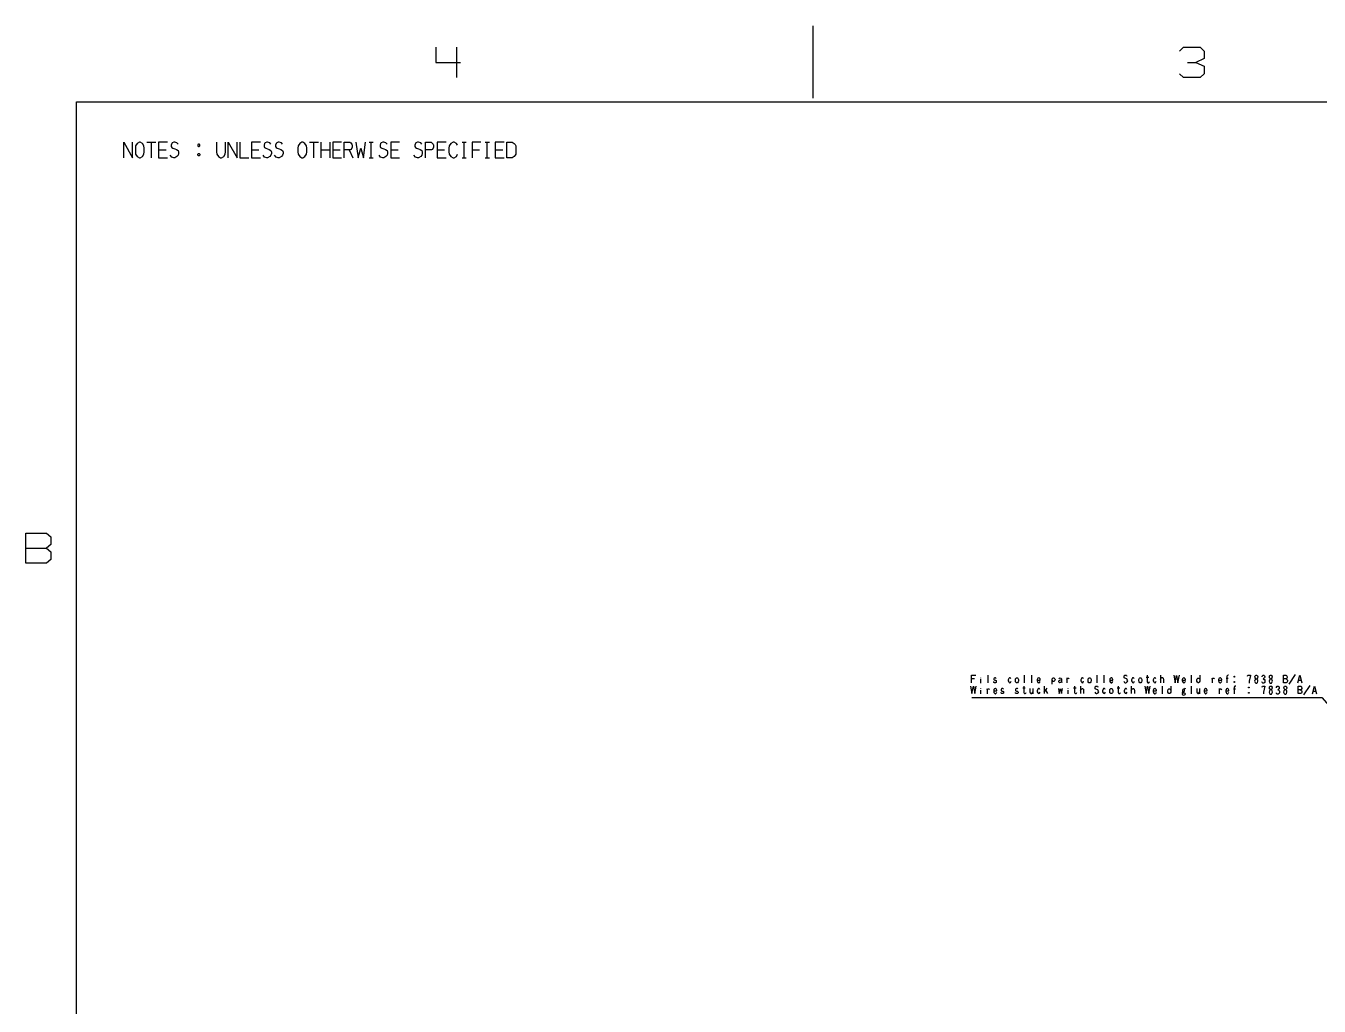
# Model space of a CAD drawing. Header units: millimetres. Extents: x 0 to 1189, y 35 to 806.
# Drawn here: x 7.3 to 497.6, y 433.7 to 805.6 of the extents above; entities that cross this region are included whole.
import ezdxf

# ---------------------------------------------------------------- set-up
doc = ezdxf.new("R2010")
doc.units = ezdxf.units.MM
doc.layers.add('Pen 1', color=7, linetype='Continuous')

msp = doc.modelspace()

# ---------------------------------------------------------------- linework, layer by layer
at = {"layer": 'Pen 1', "color": 7, "lineweight": 30}
for p, q in [((305.7, 805.58), (305.7, 778.1)), ((170.55, 797.45), (170.55, 786)), ((447.75, 791.72), (450.9, 791.72)), ((53.22, 761.45), (56.58, 761.45)), ((54.9, 755.55), (54.9, 761.45)), ((114.82, 761.45), (118.2, 761.45)), ((116.5, 755.55), (116.5, 761.45)), ((119.22, 755.55), (119.22, 761.45)), ((122.6, 761.45), (122.6, 755.55)), ((137.45, 761.45), (139, 761.45)), ((138.25, 755.55), (138.25, 761.45)), ((172.65, 761.45), (174.23, 761.45)), ((173.45, 755.55), (173.45, 761.45)), ((181.45, 761.45), (183.02, 761.45)), ((182.25, 755.55), (182.25, 761.45)), ((57.62, 758.53), (60.45, 758.53)), ((92.82, 758.53), (95.65, 758.53)), ((119.22, 758.53), (122.6, 758.53)), ((123.62, 758.53), (126.45, 758.53)), ((129.9, 758.53), (131.2, 755.55)), ((137.45, 755.55), (139, 755.55)), ((145.62, 758.53), (148.45, 758.53)), ((163.23, 758.53), (166.07, 758.53)), ((172.65, 755.55), (174.23, 755.55)), ((176.45, 758.53), (179.27, 758.53)), ((181.45, 755.55), (183.02, 755.55)), ((185.25, 758.53), (188.07, 758.53)), ((7.3, 607.45), (15.15, 607.45)), ((372.02, 559.28), (372.02, 556.38)), ((385.77, 559.28), (385.77, 556.38)), ((388.52, 559.28), (388.52, 556.38)), ((413.27, 559.28), (413.27, 556.38)), ((416.02, 559.28), (416.02, 556.38)), ((437.4, 559.28), (437.4, 556.42)), ((449.05, 559.28), (449.05, 556.38)), ((486.3, 555.92), (488.7, 559.53)), ((365.8, 557.97), (366.95, 557.97)), ((369.27, 558.3), (369.27, 558.17)), ((369.27, 557.72), (369.27, 556.3)), ((369.27, 554.17), (369.27, 554.05)), ((385.23, 554.42), (386.2, 554.42)), ((389.05, 554.17), (389.05, 552.25)), ((393.38, 555.15), (393.38, 552.3)), ((393.38, 552.83), (394.45, 554.38)), ((402.27, 554.17), (402.27, 554.05)), ((404.48, 554.42), (405.48, 554.42)), ((407.15, 555.15), (407.15, 552.3)), ((420.98, 554.42), (421.98, 554.42)), ((426.4, 555.15), (426.4, 552.3)), ((431.98, 558.55), (432.98, 558.55)), ((438.05, 555.15), (438.05, 552.25)), ((449.05, 555.15), (449.05, 552.25)), ((452.3, 554.17), (452.3, 552.25)), ((462.33, 558.17), (463.12, 558.17)), ((465.08, 554.05), (465.88, 554.05)), ((465.55, 558.88), (465.38, 558.55)), ((465.55, 556.83), (465.38, 556.55)), ((471.05, 554.75), (470.88, 554.42)), ((489.83, 557.33), (490.8, 557.33)), ((491.8, 551.8), (494.2, 555.4)), ((369.27, 553.6), (369.27, 552.17)), ((393.9, 553.65), (394.62, 552.3)), ((402.27, 553.6), (402.27, 552.17)), ((471.05, 552.7), (470.88, 552.42)), ((495.33, 553.2), (496.3, 553.2))]:
    msp.add_line(p, q, dxfattribs=at)
for points in [[(162.7, 797.45), (162.7, 791.72), (172.12, 791.72)], [(444.6, 796.03), (446.17, 797.47), (452.45, 797.47), (454.02, 796.03), (454.02, 793.17), (450.9, 791.72), (454.02, 790.3), (454.02, 787.42), (452.45, 786), (446.17, 786), (444.6, 787.42)], [(26.55, 776.72), (1162.45, 776.72), (1162.45, 61.62), (26.55, 61.62), (26.55, 776.72)], [(44.42, 755.55), (44.42, 761.45), (47.78, 755.55), (47.78, 761.45)], [(50.65, 761.45), (50.35, 761.45), (49.5, 760.97), (48.92, 760.08), (48.83, 759.15), (48.83, 757.85), (48.92, 756.92), (49.5, 756.03), (50.35, 755.55), (50.65, 755.55), (51.5, 756.03), (52.03, 756.92), (52.17, 757.85), (52.17, 759.15), (52.03, 760.08), (51.5, 760.97), (50.65, 761.45)], [(60.97, 761.45), (57.62, 761.45), (57.62, 755.55), (60.97, 755.55)], [(65, 760.75), (64.57, 761.2), (63.78, 761.45), (63.4, 761.45), (62.78, 761.2), (62.6, 760.97), (62.4, 760.3), (62.4, 759.83), (62.6, 759.38), (63.03, 759.15), (63.78, 758.92), (64.4, 758.7), (65, 758.3), (65.2, 757.62), (65.2, 757.15), (65, 756.47), (64.57, 756.03), (63.78, 755.55), (63.4, 755.55), (62.6, 755.78), (62.03, 756.47)], [(73.05, 760.75), (72.7, 760.75), (72.5, 760.53), (72.5, 759.9), (72.7, 759.83), (73.05, 759.83), (73.22, 760.08), (73.22, 760.53), (73.05, 760.75)], [(79.62, 761.45), (79.62, 757.85), (79.75, 756.92), (80.3, 756.03), (81.15, 755.55), (81.45, 755.55), (82.3, 756.03), (82.82, 756.92), (82.97, 757.85), (82.97, 761.45)], [(84.03, 755.55), (84.03, 761.45), (87.38, 755.55), (87.38, 761.45)], [(88.43, 761.45), (88.43, 755.55), (91.78, 755.55)], [(96.2, 761.45), (92.82, 761.45), (92.82, 755.55), (96.2, 755.55)], [(100.2, 760.75), (99.78, 761.2), (98.97, 761.45), (98.6, 761.45), (98, 761.2), (97.8, 760.97), (97.6, 760.3), (97.6, 759.83), (97.8, 759.38), (98.22, 759.15), (98.97, 758.92), (99.6, 758.7), (100.2, 758.3), (100.4, 757.62), (100.4, 757.15), (100.2, 756.47), (99.78, 756.03), (98.97, 755.55), (98.6, 755.55), (97.8, 755.78), (97.22, 756.47)], [(104.6, 760.75), (104.18, 761.2), (103.38, 761.45), (103, 761.45), (102.4, 761.2), (102.2, 760.97), (102, 760.3), (102, 759.83), (102.2, 759.38), (102.62, 759.15), (103.38, 758.92), (104, 758.7), (104.6, 758.3), (104.8, 757.62), (104.8, 757.15), (104.6, 756.47), (104.18, 756.03), (103.38, 755.55), (103, 755.55), (102.2, 755.78), (101.62, 756.47)], [(112.25, 761.45), (111.95, 761.45), (111.12, 760.97), (110.55, 760.08), (110.43, 759.15), (110.43, 757.85), (110.55, 756.92), (111.12, 756.03), (111.95, 755.55), (112.25, 755.55), (113.1, 756.03), (113.65, 756.92), (113.8, 757.85), (113.8, 759.15), (113.65, 760.08), (113.1, 760.97), (112.25, 761.45)], [(127, 761.45), (123.62, 761.45), (123.62, 755.55), (127, 755.55)], [(128.02, 755.55), (128.02, 761.45), (130.1, 761.45), (130.45, 761.2), (130.85, 760.75), (131, 760.3), (131, 759.6), (130.62, 758.7), (130.25, 758.53), (128.02, 758.53)], [(132.43, 761.45), (133.27, 755.55), (134.27, 759.15), (135.3, 755.55), (136.12, 761.45)], [(144.23, 760.75), (143.8, 761.2), (143, 761.45), (142.6, 761.45), (142, 761.2), (141.8, 760.97), (141.62, 760.3), (141.62, 759.83), (141.8, 759.38), (142.23, 759.15), (143, 758.92), (143.6, 758.7), (144.23, 758.3), (144.4, 757.62), (144.4, 757.15), (144.23, 756.47), (143.8, 756.03), (143, 755.55), (142.6, 755.55), (141.8, 755.78), (141.23, 756.47)], [(149, 761.45), (145.62, 761.45), (145.62, 755.55), (149, 755.55)], [(157.43, 760.75), (157, 761.2), (156.2, 761.45), (155.8, 761.45), (155.2, 761.2), (155, 760.97), (154.82, 760.3), (154.82, 759.83), (155, 759.38), (155.43, 759.15), (156.2, 758.92), (156.8, 758.7), (157.43, 758.3), (157.6, 757.62), (157.6, 757.15), (157.43, 756.47), (157, 756.03), (156.2, 755.55), (155.8, 755.55), (155, 755.78), (154.43, 756.47)], [(158.82, 755.55), (158.82, 761.45), (160.9, 761.45), (161.25, 761.2), (161.68, 760.75), (161.82, 760.3), (161.82, 759.6), (161.43, 758.7), (161.05, 758.53), (158.82, 758.53)], [(166.6, 761.45), (163.23, 761.45), (163.23, 755.55), (166.6, 755.55)], [(171, 760.3), (170.62, 760.97), (169.7, 761.45), (169.32, 761.45), (168.38, 760.97), (167.82, 760.08), (167.62, 759.15), (167.62, 757.85), (167.82, 756.92), (168.38, 756.03), (169.32, 755.55), (169.7, 755.55), (170.62, 756.03), (171, 756.92)], [(179.8, 761.45), (176.45, 761.45), (176.45, 755.55)], [(188.6, 761.45), (185.25, 761.45), (185.25, 755.55), (188.6, 755.55)], [(189.65, 755.55), (189.65, 761.45), (191.7, 761.45), (192.48, 760.97), (192.8, 760.53), (193, 760.08), (193, 756.92), (192.8, 756.47), (192.48, 756.03), (191.7, 755.55), (189.65, 755.55)], [(73.22, 756.47), (73.05, 756.25), (72.7, 756.25), (72.5, 756.47), (72.5, 756.92), (72.7, 757.15), (73.05, 757.15), (73.22, 756.92), (73.22, 756.47)], [(7.3, 601.72), (7.3, 613.17), (15.15, 613.17), (16.73, 611.75), (16.73, 608.88), (15.15, 607.45), (16.73, 606.03), (16.73, 603.15), (15.15, 601.72), (7.3, 601.72)], [(365.8, 556.38), (365.8, 559.28), (367.42, 559.28)], [(423.55, 556.95), (423.83, 556.55), (424.12, 556.42), (424.27, 556.42), (424.62, 556.55), (424.8, 556.7), (425.02, 557.08), (424.88, 557.53), (424.73, 557.85), (423.98, 558.1), (423.73, 558.22), (423.65, 558.62), (423.73, 559), (423.98, 559.28), (424.45, 559.28), (424.62, 559.2), (424.73, 558.88)], [(432.4, 559.28), (432.4, 556.88), (432.52, 556.55), (432.7, 556.42), (432.98, 556.42), (433.15, 556.55), (433.27, 556.88)], [(442.48, 559.28), (442.98, 556.42), (443.55, 559.2), (444.05, 556.42), (444.62, 559.28)], [(452.4, 559.28), (452.4, 556.95), (452.12, 556.62), (451.88, 556.42), (451.62, 556.42), (451.45, 556.62), (451.23, 557), (451.23, 557.47), (451.33, 557.92), (451.62, 558.17), (451.88, 558.17), (452.12, 558.05), (452.4, 557.78)], [(463.23, 559.28), (463.05, 559.28), (462.88, 559.2), (462.65, 558.88), (462.65, 556.38)], [(470.48, 558.88), (470.58, 559.28), (471.55, 559.28), (471.55, 559.2), (471.05, 556.95), (471.05, 556.3)], [(473.67, 559.28), (473.88, 559.28), (474.12, 559.2), (474.23, 559), (474.3, 558.62), (474.23, 558.22), (473.98, 557.92), (473.45, 557.65), (473.23, 557.4), (473.15, 557), (473.33, 556.5), (473.62, 556.25), (473.98, 556.25), (474.23, 556.5), (474.4, 557), (474.3, 557.4), (474.12, 557.65), (473.62, 557.92), (473.33, 558.22), (473.23, 558.62), (473.33, 559), (473.45, 559.2), (473.67, 559.28)], [(475.98, 558.62), (475.98, 558.88), (476.2, 559.2), (476.38, 559.28), (476.62, 559.28), (476.88, 559), (476.98, 558.62), (476.88, 558.22), (476.73, 558.1), (476.42, 557.85), (476.38, 557.85)], [(479.17, 559.28), (479.38, 559.28), (479.65, 559.2), (479.73, 559), (479.8, 558.62), (479.73, 558.22), (479.48, 557.92), (478.95, 557.65), (478.73, 557.4), (478.65, 557), (478.83, 556.5), (479.12, 556.25), (479.48, 556.25), (479.73, 556.5), (479.9, 557), (479.8, 557.4), (479.65, 557.65), (479.12, 557.92), (478.83, 558.22), (478.73, 558.62), (478.83, 559), (478.95, 559.2), (479.17, 559.28)], [(484.15, 556.42), (484.15, 559.28), (484.98, 559.28), (485.23, 559.2), (485.4, 558.88), (485.52, 558.62), (485.52, 558.38), (485.23, 557.92), (485.05, 557.85), (484.15, 557.85)], [(489.58, 556.38), (490.3, 559.28), (491.08, 556.38)], [(365.45, 555.15), (365.98, 552.3), (366.52, 555.08), (367.05, 552.3), (367.6, 555.15)], [(371.67, 554.17), (371.73, 553.8), (371.73, 552.25)], [(371.73, 553.53), (372.02, 553.97), (372.2, 554.05), (372.38, 554.05), (372.62, 553.8)], [(375.12, 558.05), (374.95, 558.3), (374.6, 558.3), (374.42, 558.17), (374.3, 557.92), (374.3, 557.6), (374.42, 557.53), (374.6, 557.33), (374.95, 557.33), (375.12, 557.28), (375.2, 556.95), (375.2, 556.7), (375.12, 556.55), (374.95, 556.42), (374.48, 556.42), (374.3, 556.55), (374.23, 556.83)], [(374.23, 553.28), (375.38, 553.28), (375.38, 553.53), (375.3, 553.8), (375.12, 554.05), (374.95, 554.17), (374.77, 554.17), (374.48, 554.05), (374.3, 553.8), (374.23, 553.47), (374.23, 553.03), (374.3, 552.7), (374.48, 552.42), (374.77, 552.25), (374.95, 552.25), (375.12, 552.42), (375.38, 552.7)], [(377.88, 553.92), (377.7, 554.17), (377.35, 554.17), (377.17, 554.05), (377.05, 553.8), (377.05, 553.47), (377.17, 553.4), (377.35, 553.2), (377.7, 553.2), (377.88, 553.15), (377.95, 552.83), (377.95, 552.58), (377.88, 552.42), (377.7, 552.3), (377.23, 552.3), (377.05, 552.42), (376.98, 552.7)], [(380.7, 557.92), (380.62, 558.17), (380.45, 558.3), (380.15, 558.3), (379.92, 558.05), (379.73, 557.53), (379.73, 557.08), (379.92, 556.7), (380.1, 556.55), (380.38, 556.42), (380.62, 556.55), (380.8, 556.95)], [(382.9, 558.3), (383.2, 558.3), (383.38, 558.17), (383.55, 557.92), (383.62, 557.6), (383.62, 557), (383.55, 556.75), (383.3, 556.42), (382.85, 556.42), (382.55, 556.75), (382.48, 557), (382.48, 557.6), (382.55, 557.92), (382.73, 558.17), (382.9, 558.3)], [(383.38, 553.92), (383.2, 554.17), (382.85, 554.17), (382.67, 554.05), (382.55, 553.8), (382.55, 553.47), (382.67, 553.4), (382.85, 553.2), (383.2, 553.2), (383.38, 553.15), (383.45, 552.83), (383.45, 552.58), (383.38, 552.42), (383.2, 552.3), (382.73, 552.3), (382.55, 552.42), (382.48, 552.7)], [(385.65, 555.15), (385.65, 552.75), (385.77, 552.42), (385.95, 552.3), (386.2, 552.3), (386.38, 552.42), (386.5, 552.75)], [(387.98, 554.17), (387.98, 552.95), (388.05, 552.62), (388.35, 552.38), (388.62, 552.38), (388.8, 552.5), (389.05, 552.88)], [(390.73, 557.4), (391.88, 557.4), (391.88, 557.65), (391.8, 557.92), (391.62, 558.17), (391.45, 558.3), (391.27, 558.3), (390.98, 558.17), (390.8, 557.92), (390.73, 557.6), (390.73, 557.15), (390.8, 556.83), (390.98, 556.55), (391.27, 556.38), (391.45, 556.38), (391.62, 556.55), (391.88, 556.83)], [(391.7, 553.8), (391.62, 554.05), (391.45, 554.17), (391.15, 554.17), (390.92, 553.92), (390.73, 553.4), (390.73, 552.95), (390.92, 552.58), (391.1, 552.42), (391.38, 552.3), (391.62, 552.42), (391.8, 552.83)], [(396.45, 555.85), (396.45, 557.92), (396.6, 558.17), (396.77, 558.3), (397.05, 558.3), (397.2, 558.17), (397.38, 557.92), (397.5, 557.6), (397.38, 557.2), (397.2, 556.95), (397.05, 556.83), (396.77, 556.83), (396.6, 556.95), (396.45, 557.33)], [(398.73, 554.17), (399.05, 552.3), (399.52, 554.05), (399.88, 552.3), (400.3, 554.17)], [(399.88, 556.83), (399.52, 556.55), (399.23, 556.38), (398.98, 556.55), (398.88, 556.83), (398.88, 557), (399.05, 557.28), (399.35, 557.4), (399.88, 557.6)], [(398.98, 557.92), (399.2, 558.17), (399.4, 558.3), (399.7, 558.17), (399.88, 557.92), (399.88, 557.6), (399.88, 556.83), (400.05, 556.55)], [(401.95, 558.3), (401.98, 557.92), (401.98, 556.38)], [(401.98, 557.65), (402.27, 558.1), (402.45, 558.17), (402.62, 558.17), (402.88, 557.92)], [(404.9, 555.15), (404.9, 552.75), (405.02, 552.42), (405.2, 552.3), (405.48, 552.3), (405.62, 552.42), (405.77, 552.75)], [(407.15, 553.47), (407.45, 553.97), (407.65, 554.25), (407.95, 554.25), (408.23, 553.97), (408.3, 553.4), (408.3, 552.3)], [(408.23, 557.92), (408.12, 558.17), (407.95, 558.3), (407.65, 558.3), (407.45, 558.05), (407.23, 557.53), (407.23, 557.08), (407.45, 556.7), (407.6, 556.55), (407.88, 556.42), (408.12, 556.55), (408.3, 556.95)], [(410.4, 558.3), (410.7, 558.3), (410.88, 558.17), (411.05, 557.92), (411.12, 557.6), (411.12, 557), (411.05, 556.75), (410.8, 556.42), (410.35, 556.42), (410.05, 556.75), (409.98, 557), (409.98, 557.6), (410.05, 557.92), (410.23, 558.17), (410.4, 558.3)], [(412.55, 552.83), (412.8, 552.42), (413.1, 552.3), (413.27, 552.3), (413.62, 552.42), (413.8, 552.58), (414.02, 552.95), (413.88, 553.4), (413.73, 553.72), (412.98, 553.97), (412.73, 554.1), (412.65, 554.5), (412.73, 554.88), (412.98, 555.15), (413.45, 555.15), (413.62, 555.08), (413.73, 554.75)], [(416.48, 553.8), (416.38, 554.05), (416.2, 554.17), (415.9, 554.17), (415.7, 553.92), (415.48, 553.4), (415.48, 552.95), (415.7, 552.58), (415.88, 552.42), (416.12, 552.3), (416.38, 552.42), (416.55, 552.83)], [(418.23, 557.4), (419.38, 557.4), (419.38, 557.65), (419.3, 557.92), (419.12, 558.17), (418.95, 558.3), (418.77, 558.3), (418.48, 558.17), (418.3, 557.92), (418.23, 557.6), (418.23, 557.15), (418.3, 556.83), (418.48, 556.55), (418.77, 556.38), (418.95, 556.38), (419.12, 556.55), (419.38, 556.83)], [(418.65, 554.17), (418.95, 554.17), (419.12, 554.05), (419.3, 553.8), (419.38, 553.47), (419.38, 552.88), (419.3, 552.62), (419.05, 552.3), (418.62, 552.3), (418.3, 552.62), (418.23, 552.88), (418.23, 553.47), (418.3, 553.8), (418.48, 554.05), (418.65, 554.17)], [(421.4, 555.15), (421.4, 552.75), (421.52, 552.42), (421.7, 552.3), (421.98, 552.3), (422.12, 552.42), (422.27, 552.75)], [(424.73, 553.8), (424.62, 554.05), (424.45, 554.17), (424.15, 554.17), (423.95, 553.92), (423.73, 553.4), (423.73, 552.95), (423.95, 552.58), (424.12, 552.42), (424.38, 552.3), (424.62, 552.42), (424.8, 552.83)], [(426.4, 553.47), (426.7, 553.97), (426.9, 554.25), (427.2, 554.25), (427.48, 553.97), (427.55, 553.4), (427.55, 552.3)], [(427.48, 557.92), (427.38, 558.17), (427.2, 558.3), (426.9, 558.3), (426.7, 558.05), (426.48, 557.53), (426.48, 557.08), (426.7, 556.7), (426.88, 556.55), (427.12, 556.42), (427.38, 556.55), (427.55, 556.95)], [(429.65, 558.3), (429.95, 558.3), (430.12, 558.17), (430.3, 557.92), (430.4, 557.6), (430.4, 557), (430.3, 556.75), (430.05, 556.42), (429.62, 556.42), (429.33, 556.75), (429.23, 557), (429.23, 557.6), (429.33, 557.92), (429.48, 558.17), (429.65, 558.3)], [(431.48, 555.15), (431.98, 552.3), (432.52, 555.08), (433.05, 552.3), (433.6, 555.15)], [(435.73, 557.92), (435.62, 558.17), (435.45, 558.3), (435.15, 558.3), (434.95, 558.05), (434.73, 557.53), (434.73, 557.08), (434.95, 556.7), (435.12, 556.55), (435.38, 556.42), (435.62, 556.55), (435.8, 556.95)], [(434.73, 553.28), (435.9, 553.28), (435.9, 553.53), (435.8, 553.8), (435.62, 554.05), (435.45, 554.17), (435.27, 554.17), (434.98, 554.05), (434.83, 553.8), (434.73, 553.47), (434.73, 553.03), (434.83, 552.7), (434.98, 552.42), (435.27, 552.25), (435.45, 552.25), (435.62, 552.42), (435.9, 552.7)], [(437.4, 557.6), (437.7, 558.1), (437.9, 558.38), (438.2, 558.38), (438.48, 558.1), (438.55, 557.53), (438.55, 556.42)], [(441.4, 555.15), (441.4, 552.83), (441.12, 552.5), (440.88, 552.3), (440.62, 552.3), (440.45, 552.5), (440.23, 552.88), (440.23, 553.35), (440.33, 553.8), (440.62, 554.05), (440.88, 554.05), (441.12, 553.92), (441.4, 553.65)], [(445.73, 557.4), (446.9, 557.4), (446.9, 557.65), (446.8, 557.92), (446.62, 558.17), (446.45, 558.3), (446.3, 558.3), (446, 558.17), (445.83, 557.92), (445.73, 557.6), (445.73, 557.15), (445.83, 556.83), (446, 556.55), (446.3, 556.38), (446.45, 556.38), (446.62, 556.55), (446.9, 556.83)], [(447.02, 554.1), (446.73, 554.17), (446.45, 553.97), (446.12, 553.97), (445.95, 553.8), (445.83, 553.6), (445.83, 553.15), (446, 553.08), (446.45, 553.08), (446.62, 553.28), (446.62, 553.6), (446.55, 553.8), (446.45, 553.97)], [(451.23, 554.17), (451.23, 552.95), (451.33, 552.62), (451.62, 552.38), (451.88, 552.38), (452.05, 552.5), (452.3, 552.88)], [(453.98, 553.28), (455.15, 553.28), (455.15, 553.53), (455.05, 553.8), (454.88, 554.05), (454.7, 554.17), (454.55, 554.17), (454.25, 554.05), (454.08, 553.8), (453.98, 553.47), (453.98, 553.03), (454.08, 552.7), (454.25, 552.42), (454.55, 552.25), (454.7, 552.25), (454.88, 552.42), (455.15, 552.7)], [(456.95, 558.3), (457, 557.92), (457, 556.38)], [(457, 557.65), (457.3, 558.1), (457.48, 558.17), (457.62, 558.17), (457.9, 557.92)], [(459.48, 557.4), (460.65, 557.4), (460.65, 557.65), (460.55, 557.92), (460.38, 558.17), (460.23, 558.3), (460.05, 558.3), (459.75, 558.17), (459.58, 557.92), (459.48, 557.6), (459.48, 557.15), (459.58, 556.83), (459.75, 556.55), (460.05, 556.38), (460.23, 556.38), (460.38, 556.55), (460.65, 556.83)], [(459.7, 554.17), (459.75, 553.8), (459.75, 552.25)], [(459.75, 553.53), (460.05, 553.97), (460.23, 554.05), (460.38, 554.05), (460.65, 553.8)], [(462.23, 553.28), (463.4, 553.28), (463.4, 553.53), (463.3, 553.8), (463.12, 554.05), (462.98, 554.17), (462.8, 554.17), (462.5, 554.05), (462.33, 553.8), (462.23, 553.47), (462.23, 553.03), (462.33, 552.7), (462.5, 552.42), (462.8, 552.25), (462.98, 552.25), (463.12, 552.42), (463.4, 552.7)], [(465.38, 558.88), (465.55, 558.88), (465.55, 558.55), (465.38, 558.55), (465.38, 558.88), (465.55, 558.55)], [(465.38, 556.83), (465.55, 556.83), (465.55, 556.55), (465.38, 556.55), (465.38, 556.83), (465.55, 556.55)], [(465.98, 555.15), (465.8, 555.15), (465.62, 555.08), (465.42, 554.75), (465.42, 552.25)], [(470.88, 554.75), (471.05, 554.75), (471.05, 554.42), (470.88, 554.42), (470.88, 554.75), (471.05, 554.42)], [(476.42, 557.85), (476.8, 557.65), (476.98, 557.6), (477.05, 557.15), (477.05, 556.75), (476.98, 556.5), (476.62, 556.25), (476.25, 556.25), (475.98, 556.5), (475.9, 556.75)], [(475.98, 554.75), (476.08, 555.15), (477.05, 555.15), (477.05, 555.08), (476.55, 552.83), (476.55, 552.17)], [(479.17, 555.15), (479.38, 555.15), (479.65, 555.08), (479.73, 554.88), (479.8, 554.5), (479.73, 554.1), (479.48, 553.8), (478.95, 553.53), (478.73, 553.28), (478.65, 552.88), (478.83, 552.38), (479.12, 552.12), (479.48, 552.12), (479.73, 552.38), (479.9, 552.88), (479.8, 553.28), (479.65, 553.53), (479.12, 553.8), (478.83, 554.1), (478.73, 554.5), (478.83, 554.88), (478.95, 555.08), (479.17, 555.15)], [(481.48, 554.5), (481.48, 554.75), (481.7, 555.08), (481.88, 555.15), (482.12, 555.15), (482.4, 554.88), (482.48, 554.5), (482.4, 554.1), (482.23, 553.97), (481.92, 553.72), (481.88, 553.72)], [(485.05, 557.85), (485.4, 557.6), (485.58, 557.33), (485.58, 556.95), (485.4, 556.55), (485.05, 556.42), (484.15, 556.42)], [(484.67, 555.15), (484.88, 555.15), (485.15, 555.08), (485.23, 554.88), (485.3, 554.5), (485.23, 554.1), (484.98, 553.8), (484.45, 553.53), (484.23, 553.28), (484.15, 552.88), (484.33, 552.38), (484.62, 552.12), (484.98, 552.12), (485.23, 552.38), (485.4, 552.88), (485.3, 553.28), (485.15, 553.53), (484.62, 553.8), (484.33, 554.1), (484.23, 554.5), (484.33, 554.88), (484.45, 555.08), (484.67, 555.15)], [(489.65, 552.3), (489.65, 555.15), (490.48, 555.15), (490.73, 555.08), (490.9, 554.75), (491.02, 554.5), (491.02, 554.25), (490.73, 553.8), (490.55, 553.72), (489.65, 553.72)], [(495.08, 552.25), (495.8, 555.15), (496.58, 552.25)], [(365.88, 550.85), (498.62, 550.85), (523.08, 522.9)], [(446, 553.08), (445.73, 552.7), (445.95, 552.5), (445.73, 552.25), (445.73, 551.97), (445.95, 551.8), (446.3, 551.72), (446.62, 551.8), (446.8, 551.92), (446.9, 552.17), (446.8, 552.38), (446.55, 552.5), (445.95, 552.5)], [(470.88, 552.7), (471.05, 552.7), (471.05, 552.42), (470.88, 552.42), (470.88, 552.7), (471.05, 552.42)], [(481.92, 553.72), (482.3, 553.53), (482.48, 553.47), (482.55, 553.03), (482.55, 552.62), (482.48, 552.38), (482.12, 552.12), (481.75, 552.12), (481.48, 552.38), (481.4, 552.62)], [(490.55, 553.72), (490.9, 553.47), (491.08, 553.2), (491.08, 552.83), (490.9, 552.42), (490.55, 552.3), (489.65, 552.3)]]:
    msp.add_lwpolyline(points, dxfattribs=at)

doc.saveas('drawing.dxf')
